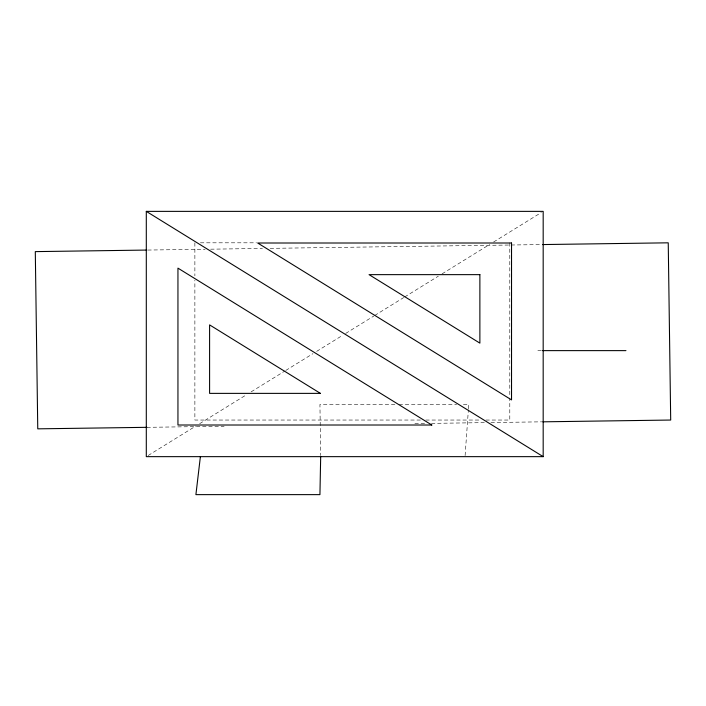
<?xml version="1.0" encoding="UTF-8"?>
<svg xmlns="http://www.w3.org/2000/svg" width="706" height="706" viewBox="0 0 706 706"><rect width="100%" height="100%" fill="white"/><g stroke="black" fill="none" stroke-linecap="round" stroke-linejoin="round"><path stroke-width="0.53" stroke-dasharray="3.53 2.65" d="M465.104 455.564L468.378 409.868M468.449 408.783L468.766 404.432L462.148 404.432M148.172 455.494L195.906 425.992M199.648 423.679L246.456 394.751M251.133 391.856L284.827 371.038M285.771 370.456L312.917 353.68M316.659 351.367L342.869 335.165M345.675 333.435L373.756 316.076M374.692 315.494L403.708 297.561M404.644 296.988L438.347 276.161M442.088 273.849L489.823 244.338M493.573 242.026L541.308 212.524M147.775 250.056L205.111 249.253M210.626 249.183L262.455 248.459M270.169 248.353L541.431 244.585M146.927 427.324L224.111 426.248M414.881 423.6L425.903 423.45M431.419 423.371L484.351 422.638M490.961 422.541L541.687 421.835M200.38 242.811L256.543 242.811M537.831 350.626L541.696 350.626M394.901 404.432L319.933 404.432L320.665 455.564M399.093 404.432L456.641 404.432M420.449 420.044L194.874 420.044L194.874 280.238M425.806 420.044L480.477 420.044M485.904 420.044L509.794 420.044L509.794 398.034M509.794 242.811L509.794 396.931M194.874 242.811L194.874 275.834"/><path stroke-width="1.06" d="M320.683 456.65L319.933 494.632L195.906 494.632L200.389 456.65M146.671 250.065L35.3 251.618L37.762 428.842L146.927 427.324M542.535 244.567L668.238 242.82L670.7 420.044L542.79 421.826M146.301 211.368L543.179 211.368L543.179 456.65L146.301 456.65L146.301 211.368L543.179 456.65M542.658 350.626L625.957 350.626M511.532 243.005L257.681 243.005L511.532 399.896L511.532 243.005M479.877 274.643L369.061 274.643L479.877 343.134L479.877 274.643M320.409 393.374L209.594 393.374L209.594 324.884L320.409 393.374M431.798 425.012L177.947 425.012L177.947 268.13L431.798 425.012"/></g></svg>
